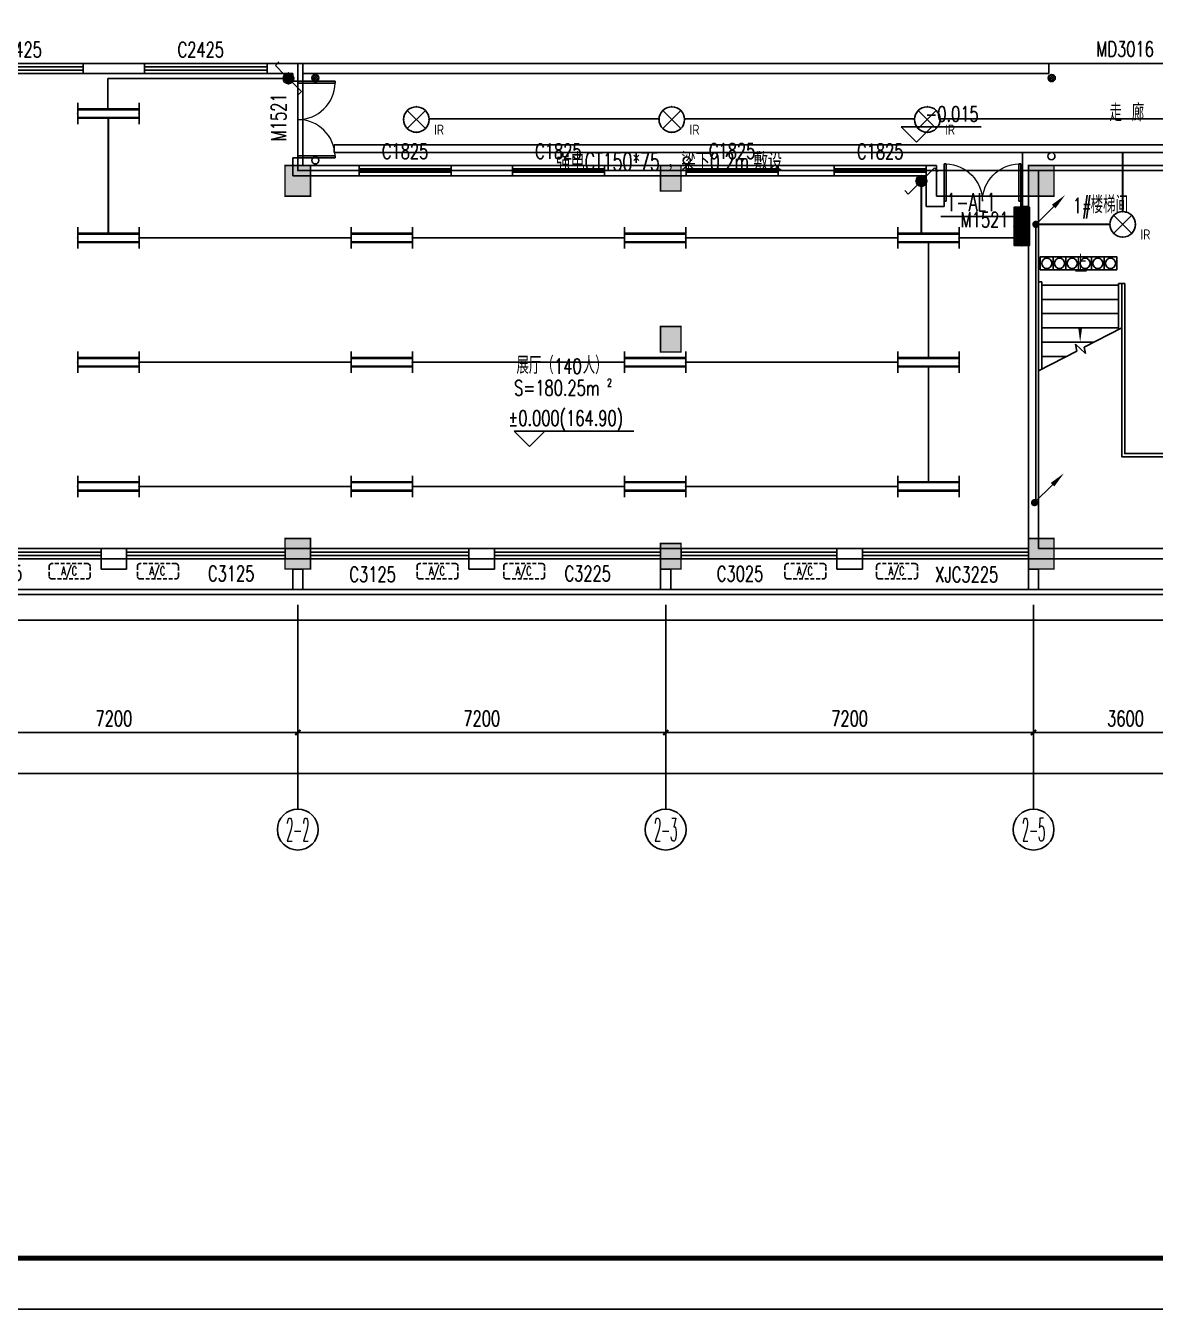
# Model space of a CAD drawing. Extents: x -9422388 to 15610651, y -1992469 to 953794.
# Drawn here: x -2975640 to -2953531, y -224770 to -199641 of the extents above; entities that cross this region are included whole.
import ezdxf
from ezdxf.enums import TextEntityAlignment as Align

# ---------------------------------------------------------------- set-up
doc = ezdxf.new("R2010")
doc.units = 0
doc.header["$LTSCALE"] = 1000
doc.linetypes.add('( Hidden )', pattern=[0.375, 0.25, -0.125])
doc.linetypes.add('DASH', pattern=[0.35, 0.25, -0.1])
for name, color, linetype in [('A-FLOR-HVAC', 4, 'Continuous'), ('AXIS_TEXT', 7, 'Continuous'), ('C-KZ', 2, 'Continuous'), ('C-Z-HATCH', 253, 'Continuous'), ('CABLETRAY', 4, 'Continuous'), ('DIM-箱柜', 3, 'Continuous'), ('DIM_SYMB', 3, 'Continuous'), ('EQUIP-照明', 3, 'Continuous'), ('EQUIP-箱柜', 3, 'Continuous'), ('LWIRE', 4, 'Continuous'), ('PUB_TITLE', 4, 'Continuous'), ('TEL_TEXT', 7, 'Continuous'), ('WINDOW_TEXT', 7, 'Continuous'), ('WIRE-照明', 1, 'Continuous')]:
    doc.layers.add(name, color=color, linetype=linetype)
doc.styles.add('_TCH_AXIS', font='COMPLEX', dxfattribs={"bigfont": 'GBCBIG'})
doc.styles.add('_TCH_DIM', font='SIMPLEX', dxfattribs={"bigfont": 'GBCBIG'})
doc.styles.add('_TCH_DIM_T3', font='SIMPLEX', dxfattribs={"width": 0.705882, "bigfont": 'GBCBIG'})
doc.styles.add('_TCH_WINDOW', font='SIMPLEX', dxfattribs={"height": 3.5, "bigfont": 'GBCBIG'})
doc.styles.add('_TEL_ATTDEF', font='GBENOR', dxfattribs={"width": 0.8, "height": 3, "bigfont": 'GBCBIG'})
doc.styles.add('_TEL_DIM', font='SIMPLEX', dxfattribs={"width": 0.8, "height": 3.5, "bigfont": 'HZTXT'})
doc.styles.add('COMPLEX', font='COMPLEX')
doc.styles.get("Standard").update_dxf_attribs({"font": 'gbenor.shx', "bigfont": 'gbcbig.shx'})
doc.dimstyles.new('_TCH_ARCH&&100', dxfattribs={"dimtxt": 297.5, "dimasz": 100, "dimexe": 250, "dimexo": 300, "dimgap": 126.25, "dimtad": 1, "dimdec": 0, "dimzin": 0, "dimdsep": 46, "dimtxsty": '_TCH_DIM_T3', "dimblk": 'ARCHTICK', "dimcen": 0.09, "dimclrt": 7, "dimazin": 2, "dimtfac": 1, "dimtdec": 0, "dimtix": 1, "dimtmove": 2, "dimatfit": 3, "dimfxl": 0, "dimtolj": 1, "dimtzin": 0, "dimarcsym": 0})

# ---------------------------------------------------------------- blocks, each defined once
blk = doc.blocks.new('KTWJ1')
at = {"layer": 'A-FLOR-HVAC', "color": 0, "linetype": '( Hidden )', "ltscale": 0.3}
blk.add_lwpolyline([(152982, -14209, 0.414214), (153032, -14259), (153732, -14259, 0.414214), (153782, -14209), (153782, -14009, 0.414214), (153732, -13959), (153032, -13959, 0.414214), (152982, -14009)], format="xyb", close=True, dxfattribs=at)
at = {"layer": 'A-FLOR-HVAC', "color": 0, "style": '_TCH_WINDOW', "width": 0.705882}
blk.add_text('A/C', height=170, dxfattribs=at).set_placement((153214, -14188))
blk = doc.blocks.new('宿舍楼柱网2')
at = {"layer": 'C-Z-HATCH'}
h = blk.add_hatch(color=0, dxfattribs=at)
h.dxf.hatch_style = 1
h.paths.add_polyline_path([(104550, 330556), (105050, 330556), (105050, 329956), (104550, 329956)])
h = blk.add_hatch(color=0, dxfattribs=at)
h.dxf.hatch_style = 1
h.paths.add_polyline_path([(111900, 330556), (112300, 330556), (112300, 330056), (111900, 330056)])
h = blk.add_hatch(color=0, dxfattribs=at)
h.dxf.hatch_style = 1
h.paths.add_polyline_path([(119100, 330556), (119600, 330556), (119600, 329956), (119100, 329956)])
h = blk.add_hatch(color=0, dxfattribs=at)
h.dxf.hatch_style = 1
h.paths.add_polyline_path([(111900, 327406), (112300, 327406), (112300, 326906), (111900, 326906)])
h = blk.add_hatch(color=0, dxfattribs=at)
h.dxf.hatch_style = 1
h.paths.add_polyline_path([(104550, 323256), (105050, 323256), (105050, 322656), (104550, 322656)])
h = blk.add_hatch(color=0, dxfattribs=at)
h.dxf.hatch_style = 1
h.paths.add_polyline_path([(119100, 323256), (119600, 323256), (119600, 322656), (119100, 322656)])
h = blk.add_hatch(color=0, dxfattribs=at)
h.dxf.hatch_style = 1
h.paths.add_polyline_path([(111900, 323156), (112300, 323156), (112300, 322656), (111900, 322656)])
at = {"layer": 'C-KZ', "color": 0, "const_width": 30}
for points in [[(104550, 330556), (105050, 330556), (105050, 329956), (104550, 329956)], [(111900, 330556), (112300, 330556), (112300, 330056), (111900, 330056)], [(119100, 330556), (119600, 330556), (119600, 329956), (119100, 329956)], [(111900, 327406), (112300, 327406), (112300, 326906), (111900, 326906)], [(104550, 323256), (105050, 323256), (105050, 322656), (104550, 322656)], [(111900, 323156), (112300, 323156), (112300, 322656), (111900, 322656)], [(119100, 323256), (119600, 323256), (119600, 322656), (119100, 322656)]]:
    blk.add_lwpolyline(points, close=True, dxfattribs=at)
blk = doc.blocks.new('_ArchTick')
at = {"color": 0, "linetype": 'ByBlock', "const_width": 0.4}
blk.add_lwpolyline([(-0.5, -0.5), (0.5, 0.5)], dxfattribs=at)
blk = doc.blocks.new('*D2781')
at = {"color": 0, "lineweight": -2, "transparency": 16777216}
for p, q in [((1362230, -199693), (1362230, -202943)), ((1436250, -199693), (1436250, -202943)), ((1362230, -202693), (1436250, -202693))]:
    blk.add_line(p, q, dxfattribs=at)
at = {"layer": 'Defpoints', "color": 0, "transparency": 16777216}
for p in [(1362230, -199393), (1436250, -199393), (1436250, -202693)]:
    blk.add_point(p, dxfattribs=at)
at = {"color": 0, "lineweight": -2, "transparency": 16777216, "xscale": 100, "yscale": 100, "zscale": 100, "rotation": 180}
blk.add_blockref('_ArchTick', (1362230, -202693), dxfattribs=at)
at = {"color": 0, "lineweight": -2, "transparency": 16777216, "xscale": 100, "yscale": 100, "zscale": 100}
blk.add_blockref('_ArchTick', (1436250, -202693), dxfattribs=at)
at = {"color": 7, "transparency": 16777216, "insert": (1399240, -202418), "char_height": 297.5, "attachment_point": 5, "style": '_TCH_DIM_T3'}
blk.add_mtext('\\A1;74020', dxfattribs=at)
blk = doc.blocks.new('*D2783')
at = {"color": 0, "lineweight": -2, "transparency": 16777216}
for p, q in [((1369430, -199693), (1369430, -202143)), ((1376630, -199693), (1376630, -202143)), ((1369430, -201893), (1376630, -201893))]:
    blk.add_line(p, q, dxfattribs=at)
at = {"layer": 'Defpoints', "color": 0, "transparency": 16777216}
for p in [(1369430, -199393), (1376630, -199393), (1376630, -201893)]:
    blk.add_point(p, dxfattribs=at)
at = {"color": 0, "lineweight": -2, "transparency": 16777216, "xscale": 100, "yscale": 100, "zscale": 100, "rotation": 180}
blk.add_blockref('_ArchTick', (1369430, -201893), dxfattribs=at)
at = {"color": 0, "lineweight": -2, "transparency": 16777216, "xscale": 100, "yscale": 100, "zscale": 100}
blk.add_blockref('_ArchTick', (1376630, -201893), dxfattribs=at)
at = {"color": 7, "transparency": 16777216, "insert": (1373030, -201618), "char_height": 297.5, "attachment_point": 5, "style": '_TCH_DIM_T3'}
blk.add_mtext('\\A1;7200', dxfattribs=at)
blk = doc.blocks.new('*D2784')
at = {"color": 0, "lineweight": -2, "transparency": 16777216}
for p, q in [((1376630, -199693), (1376630, -202143)), ((1383830, -199693), (1383830, -202143)), ((1376630, -201893), (1383830, -201893))]:
    blk.add_line(p, q, dxfattribs=at)
at = {"layer": 'Defpoints', "color": 0, "transparency": 16777216}
for p in [(1376630, -199393), (1383830, -199393), (1383830, -201893)]:
    blk.add_point(p, dxfattribs=at)
at = {"color": 0, "lineweight": -2, "transparency": 16777216, "xscale": 100, "yscale": 100, "zscale": 100, "rotation": 180}
blk.add_blockref('_ArchTick', (1376630, -201893), dxfattribs=at)
at = {"color": 0, "lineweight": -2, "transparency": 16777216, "xscale": 100, "yscale": 100, "zscale": 100}
blk.add_blockref('_ArchTick', (1383830, -201893), dxfattribs=at)
at = {"color": 7, "transparency": 16777216, "insert": (1380230, -201618), "char_height": 297.5, "attachment_point": 5, "style": '_TCH_DIM_T3'}
blk.add_mtext('\\A1;7200', dxfattribs=at)
blk = doc.blocks.new('*D2785')
at = {"color": 0, "lineweight": -2, "transparency": 16777216}
for p, q in [((1383830, -199693), (1383830, -202143)), ((1391030, -199693), (1391030, -202143)), ((1383830, -201893), (1391030, -201893))]:
    blk.add_line(p, q, dxfattribs=at)
at = {"layer": 'Defpoints', "color": 0, "transparency": 16777216}
for p in [(1383830, -199393), (1391030, -199393), (1391030, -201893)]:
    blk.add_point(p, dxfattribs=at)
at = {"color": 0, "lineweight": -2, "transparency": 16777216, "xscale": 100, "yscale": 100, "zscale": 100, "rotation": 180}
blk.add_blockref('_ArchTick', (1383830, -201893), dxfattribs=at)
at = {"color": 0, "lineweight": -2, "transparency": 16777216, "xscale": 100, "yscale": 100, "zscale": 100}
blk.add_blockref('_ArchTick', (1391030, -201893), dxfattribs=at)
at = {"color": 7, "transparency": 16777216, "insert": (1387430, -201618), "char_height": 297.5, "attachment_point": 5, "style": '_TCH_DIM_T3'}
blk.add_mtext('\\A1;7200', dxfattribs=at)
blk = doc.blocks.new('*D2786')
at = {"color": 0, "lineweight": -2, "transparency": 16777216}
for p, q in [((1391030, -199693), (1391030, -202143)), ((1394630, -199693), (1394630, -202143)), ((1391030, -201893), (1394630, -201893))]:
    blk.add_line(p, q, dxfattribs=at)
at = {"layer": 'Defpoints', "color": 0, "transparency": 16777216}
for p in [(1391030, -199393), (1394630, -199393), (1394630, -201893)]:
    blk.add_point(p, dxfattribs=at)
at = {"color": 0, "lineweight": -2, "transparency": 16777216, "xscale": 100, "yscale": 100, "zscale": 100, "rotation": 180}
blk.add_blockref('_ArchTick', (1391030, -201893), dxfattribs=at)
at = {"color": 0, "lineweight": -2, "transparency": 16777216, "xscale": 100, "yscale": 100, "zscale": 100}
blk.add_blockref('_ArchTick', (1394630, -201893), dxfattribs=at)
at = {"color": 7, "transparency": 16777216, "insert": (1392830, -201618), "char_height": 297.5, "attachment_point": 5, "style": '_TCH_DIM_T3'}
blk.add_mtext('\\A1;3600', dxfattribs=at)
blk = doc.blocks.new('$DorLib2D$00000002')
at = {"color": 0}
for p, q in [((-0.5, 0), (-0.5, 0.4875)), ((-0.475, 0.4875), (-0.5, 0.4875)), ((-0.475, 0), (-0.475, 0.4875)), ((0.475, 0), (0.475, 0.4875)), ((0.475, 0.4875), (0.5, 0.4875)), ((0.5, 0), (0.5, 0.4875)), ((-0.5, 0), (-0.475, 0)), ((0.5, 0), (0.475, 0))]:
    blk.add_line(p, q, dxfattribs=at)
at = {"color": 0, "lineweight": 13}
for centre, start, end in [((-0.4875, 0), 0, 88.53072), ((0.4875, 0), 91.46928, 180)]:
    blk.add_arc(centre, 0.4875, start, end, dxfattribs=at)
blk = doc.blocks.new('$TCHSYS$WIN2D')
at = {"color": 0}
for p, q in [((-0.5, 0.5), (0.5, 0.5)), ((-0.5, 0.5), (-0.5, -0.5)), ((0.5, 0.5), (0.5, -0.5)), ((0.5, 0.1667), (-0.5, 0.1667)), ((0.5, -0.1667), (-0.5, -0.1667)), ((-0.5, -0.5), (0.5, -0.5))]:
    blk.add_line(p, q, dxfattribs=at)
blk = doc.blocks.new('_AXISO')
at = {"color": 0}
blk.add_circle((0, 0), 0.5, dxfattribs=at)
at = {"layer": 'AXIS_TEXT', "color": 0, "style": 'COMPLEX', "width": 1.041667}
blk.add_attdef('A', text='', height=0.56, dxfattribs=at).set_placement((-0.25, -0.28), (0.25, -0.28), align=Align.FIT)
blk = doc.blocks.new('*X41')
at = {"color": 0}
for p, q in [((-250, 33), (-83, 200)), ((-250, 68), (-118, 200)), ((-250, 104), (-154, 200)), ((-250, 139), (-189, 200)), ((-250, 174), (-224, 200)), ((-247, 0), (-47, 200)), ((-212, 0), (-12, 200)), ((-177, 0), (23, 200)), ((-141, 0), (59, 200)), ((-106, 0), (94, 200)), ((-71, 0), (129, 200)), ((-35, 0), (165, 200)), ((0, 0), (200, 200)), ((35, 0), (235, 200)), ((71, 0), (250, 179)), ((106, 0), (250, 144)), ((141, 0), (250, 109)), ((177, 0), (250, 73)), ((212, 0), (250, 38)), ((247, 0), (250, 3))]:
    blk.add_line(p, q, dxfattribs=at)
blk = doc.blocks.new('$equip$00002943')
for p, q in [((-0.75, 0.6), (-0.75, 0)), ((0.75, 0.6), (-0.75, 0.6)), ((0.75, 0), (0.75, 0.6)), ((-0.75, 0), (0.75, 0))]:
    blk.add_line(p, q)
for points, const_width in [([(-0.75, 0.3), (0.75, 0.3)], 0.6), ([(-0.75, 0.6), (-0.75, 0), (0.75, 0), (0.75, 0.6), (-0.75, 0.6), (-0.75, 0)], 0.04)]:
    blk.add_lwpolyline(points, dxfattribs=dict(const_width=const_width))
for p in [(0, 0.6), (-0.75, 0.3), (0, 0), (0.75, 0.3)]:
    blk.add_point(p)
at = {"xscale": 0.00300000000061118, "yscale": 0.00300000000061118, "zscale": 0.00300000000061118}
blk.add_blockref('*X41', (0, 0), dxfattribs=at)
at = {"color": 7, "style": '_TEL_DIM', "flags": 1}
for tag in ['A', 'REMARK']:
    blk.add_attdef(tag, text='', height=0.00002, dxfattribs=at).set_placement((0, 0), align=Align.MIDDLE_CENTER)
blk = doc.blocks.new('$equip$00001160')
for p, q in [((-1.2, 0.417), (-1.2, -0.417)), ((-1.2, 0.167), (1.2, 0.167)), ((1.2, 0.417), (1.2, -0.417)), ((-1.2, -0.167), (1.2, -0.167))]:
    blk.add_line(p, q)
at = {"const_width": 0.1}
for points in [[(-1.2, 0.167), (1.2, 0.167)], [(-1.2, -0.167), (1.2, -0.167)]]:
    blk.add_lwpolyline(points, dxfattribs=at)
at = {"layer": 'EQUIP-照明'}
for p in [(-1.2, 0), (0, 0.167), (1.2, 0), (0, -0.167)]:
    blk.add_point(p, dxfattribs=at)
at = {"layer": 'EQUIP-照明', "flags": 9}
blk.add_attdef('A', (0, 0), '', height=0.00002, dxfattribs=at)
blk = doc.blocks.new('$equip$00001208')
for p, q in [((0.147, 0.356), (0.512, 0.72)), ((0.512, 0.72), (0.653, 0.579)), ((-0.147, 0.061), (-0.512, -0.304)), ((-0.512, -0.304), (-0.653, -0.162))]:
    blk.add_line(p, q)
blk.add_circle((0, 0.208), 0.208)
for points in [[(-0.18, 0.312), (0.18, 0.312), (-0.208, 0.208), (0.208, 0.208)], [(-0.18, 0.104), (0.18, 0.104), (-0.208, 0.208), (0.208, 0.208)], [(-0.104, 0.389), (0.104, 0.389), (-0.18, 0.312), (0.18, 0.312)], [(-0.104, 0.028), (0.104, 0.028), (-0.18, 0.104), (0.18, 0.104)], [(0, 0.417), (0, 0.417), (-0.104, 0.389), (0.104, 0.389)], [(0, 0), (0, 0), (-0.104, 0.028), (0.104, 0.028)]]:
    blk.add_solid(points)
at = {"layer": 'EQUIP-照明'}
for p in [(-0.208, 0.208), (0, 0.417), (0, 0), (0.208, 0.208)]:
    blk.add_point(p, dxfattribs=at)
at = {"layer": 'EQUIP-照明', "flags": 9}
blk.add_attdef('A', (0, 0), '', height=0.00002, dxfattribs=at)
blk = doc.blocks.new('$equip$00002530')
for p, q in [((-0.354, 0.354), (0.354, -0.354)), ((0.354, 0.354), (-0.354, -0.354))]:
    blk.add_line(p, q)
at = {"const_width": 0.04}
blk.add_lwpolyline([(0, 0.5, -1), (0, -0.5, -1), (0, 0.5, -2.479085)], format="xyb", dxfattribs=at)
blk.add_circle((0, 0), 0.5)
for p in [(-0.5, 0), (0, 0.5), (0.5, 0), (0, -0.5)]:
    blk.add_point(p)
at = {"color": 7, "style": '_TEL_DIM', "flags": 1}
blk.add_attdef('A', text='', height=0.00002, dxfattribs=at).set_placement((0, 0), align=Align.MIDDLE_CENTER)
at = {"color": 7, "style": '_TEL_DIM'}
blk.add_attdef('$TEXT$', text='', height=0.4, dxfattribs=at).set_placement((0.887, -0.396), align=Align.MIDDLE_CENTER)
blk = doc.blocks.new('$TelecSys$00000079')
for p, q in [((0.7, 0.7), (0, 0)), ((0.104, 0.104), (0.104, 0.104)), ((-0.104, -0.104), (-0.104, -0.104))]:
    blk.add_line(p, q)
at = {"const_width": 0.142}
blk.add_lwpolyline([(-0.071, 0, 1), (0.071, 0, 1)], format="xyb", close=True, dxfattribs=at)
blk.add_solid([(0.63, 0.77), (0.77, 0.63), (1.15, 1.15)])
at = {"width": 0.8, "flags": 9}
blk.add_attdef('A', (0, 0), '', height=0.00002, dxfattribs=at)
blk = doc.blocks.new('76867')
h = blk.add_hatch()
h.set_pattern_fill('ANSI37', color=8, scale=20)
h.set_pattern_definition([(45, (322665.595, 194924.172), (-22.4506403, 22.4506403), []), (135, (322665.595, 194924.172), (-22.4506403, -22.4506403), [])])
edge = h.paths.add_edge_path()
edge.add_arc((1376973.1, -189080.4), 70, 0, 360)
h = blk.add_hatch()
h.set_pattern_fill('ANSI37', color=8, scale=20)
h.set_pattern_definition([(45, (337078.676, 194924.172), (-22.4506403, 22.4506403), []), (135, (337078.676, 194924.172), (-22.4506403, -22.4506403), [])])
edge = h.paths.add_edge_path()
edge.add_arc((1391386.1, -189080.4), 70, 0, 360)
at = {"color": 8}
for p, q in [((1373629.8, -188792.6), (1372429.8, -188792.6)), ((1372429.8, -188792.6), (1372429.8, -188992.6)), ((1373629.8, -188992.6), (1373629.8, -188792.6)), ((1376729.8, -188792.6), (1376029.8, -188792.6)), ((1376029.8, -188792.6), (1376029.8, -188992.6)), ((1391329.8, -188792.6), (1376729.8, -188792.6)), ((1376729.8, -189142.6), (1376729.8, -188792.6)), ((1391329.8, -188992.6), (1391329.8, -188792.6)), ((1391329.8, -188792.6), (1394329.8, -188792.6)), ((1372429.8, -188992.6), (1373629.8, -188992.6)), ((1376029.8, -188992.6), (1376529.8, -188992.6)), ((1376529.8, -188992.6), (1376529.8, -189142.6)), ((1376529.8, -189142.6), (1376729.8, -189142.6)), ((1376729.8, -188992.6), (1391329.8, -188992.6)), ((1376729.8, -190642.6), (1376729.8, -189142.6)), ((1388737.5, -190338.4), (1388437.5, -190038.4)), ((1388437.5, -190038.4), (1390001.8, -190038.4)), ((1388737.5, -190338.4), (1389037.5, -190038.4)), ((1376729.8, -190642.6), (1376529.8, -190642.6)), ((1376529.8, -190642.6), (1376529.8, -190992.6)), ((1376729.8, -190792.6), (1376729.8, -190642.6)), ((1377829.8, -190792.6), (1376729.8, -190792.6)), ((1377829.8, -190992.6), (1377829.8, -190792.6)), ((1380829.8, -190792.6), (1379629.8, -190792.6)), ((1379629.8, -190792.6), (1379629.8, -190992.6)), ((1380829.8, -190992.6), (1380829.8, -190792.6)), ((1384229.8, -190792.6), (1382629.8, -190792.6)), ((1382629.8, -190792.6), (1382629.8, -190992.6)), ((1384229.8, -190992.6), (1384229.8, -190792.6)), ((1387129.8, -190792.6), (1386029.8, -190792.6)), ((1386029.8, -190792.6), (1386029.8, -190992.6)), ((1387129.8, -190992.6), (1387129.8, -190792.6)), ((1389129.8, -190792.6), (1388929.8, -190792.6)), ((1388929.8, -190792.6), (1388929.8, -190992.6)), ((1389129.8, -191392.6), (1389129.8, -190792.6)), ((1390929.8, -191492.6), (1390929.8, -190892.6)), ((1390929.8, -190892.6), (1391129.8, -190892.6)), ((1391129.8, -191492.6), (1391129.8, -190892.6)), ((1376529.8, -190992.6), (1377829.8, -190992.6)), ((1379629.8, -190992.6), (1380829.8, -190992.6)), ((1382629.8, -190992.6), (1384229.8, -190992.6)), ((1386029.8, -190992.6), (1387129.8, -190992.6)), ((1388929.8, -191592.6), (1388929.8, -190992.6)), ((1389279.8, -191392.6), (1389129.8, -191392.6)), ((1389279.8, -191592.6), (1389279.8, -191392.6)), ((1390779.8, -191392.6), (1389279.8, -191392.6)), ((1390929.8, -191392.6), (1390779.8, -191392.6)), ((1390779.8, -191392.6), (1390779.8, -191592.6)), ((1388929.8, -191592.6), (1389279.8, -191592.6)), ((1390779.8, -191592.6), (1390929.8, -191592.6)), ((1390929.8, -198492.6), (1390929.8, -191492.6)), ((1391129.8, -198292.6), (1391129.8, -191492.6)), ((1391129.8, -193072.6), (1391129.8, -194814.8)), ((1391189.8, -193072.6), (1391129.8, -193072.6)), ((1391129.8, -193132.6), (1391129.8, -194814.8)), ((1391189.8, -193072.6), (1391189.8, -194783.6)), ((1392694.8, -193132.6), (1391189.8, -193132.6)), ((1392694.8, -193102.6), (1392694.8, -194001.6)), ((1392754.8, -193102.6), (1392694.8, -193102.6)), ((1392754.8, -193102.6), (1392754.8, -193970.4)), ((1392754.8, -193132.6), (1392754.8, -193970.4)), ((1392694.8, -193412.6), (1391189.8, -193412.6)), ((1392694.8, -193692.6), (1391189.8, -193692.6)), ((1392694.8, -193972.6), (1391189.8, -193972.6)), ((1392022, -194351.1), (1392754.8, -193970.4)), ((1391129.8, -194814.8), (1391880.3, -194424.8)), ((1392211.7, -194252.6), (1391189.8, -194252.6)), ((1391880.3, -194424.8), (1391851.2, -194293)), ((1391851.2, -194293), (1392049.4, -194474.8)), ((1392049.4, -194474.8), (1392022, -194351.1)), ((1391672.9, -194532.6), (1391189.8, -194532.6)), ((1381165.6, -196292.6), (1380865.6, -195992.6)), ((1380865.6, -195992.6), (1383207.1, -195992.6)), ((1381165.6, -196292.6), (1381465.6, -195992.6)), ((1373279.8, -198292.6), (1372779.8, -198292.6)), ((1372779.8, -198292.6), (1372779.8, -198692.6)), ((1373279.8, -198692.6), (1373279.8, -198292.6)), ((1376879.8, -198292.6), (1376379.8, -198292.6)), ((1376379.8, -198292.6), (1376379.8, -198492.6)), ((1376379.8, -198492.6), (1376879.8, -198492.6)), ((1376879.8, -198492.6), (1376879.8, -198292.6)), ((1380479.8, -198292.6), (1379979.8, -198292.6)), ((1379979.8, -198292.6), (1379979.8, -198692.6)), ((1380479.8, -198692.6), (1380479.8, -198292.6)), ((1384129.8, -198292.6), (1383729.8, -198292.6)), ((1383729.8, -198292.6), (1383729.8, -198492.6)), ((1383729.8, -198492.6), (1384129.8, -198492.6)), ((1384129.8, -198492.6), (1384129.8, -198292.6)), ((1387679.8, -198292.6), (1387179.8, -198292.6)), ((1387179.8, -198292.6), (1387179.8, -198692.6)), ((1387679.8, -198692.6), (1387679.8, -198292.6)), ((1390929.8, -198492.6), (1390929.8, -198292.6)), ((1390929.8, -198492.6), (1394379.8, -198492.6)), ((1391129.8, -198292.6), (1394379.8, -198292.6)), ((1372779.8, -198692.6), (1373279.8, -198692.6)), ((1379979.8, -198692.6), (1380479.8, -198692.6)), ((1387179.8, -198692.6), (1387679.8, -198692.6)), ((1376629.8, -199392.6), (1376629.8, -203392.6)), ((1383829.8, -199392.6), (1383829.8, -203392.6)), ((1391029.8, -199392.6), (1391029.8, -203392.6))]:
    blk.add_line(p, q, dxfattribs=at)
at = {"color": 8, "linetype": 'DASH'}
blk.add_line((1391329.8, -188792.6), (1391329.8, -188992.6), dxfattribs=at)
at = {"color": 8}
for points in [[(1362129.8, -198492.6), (1362129.8, -199692.6), (1437016.2, -199692.6), (1442376.7, -190006.3), (1428055.4, -167156.9), (1427208.2, -167688.1, -0.4142136), (1427897.4, -167846.3), (1441326.9, -189272.8, -0.2728148), (1441368.4, -190795.7), (1437149.6, -198418.9, -0.2728148), (1435837.2, -199192.6), (1362829.8, -199192.6, -0.4142136), (1362129.8, -198492.6)], [(1412729.8, -199092.6), (1362829.8, -199092.6, -0.4142136), (1362229.8, -198492.6), (1362229.8, -198492.6)]]:
    blk.add_lwpolyline(points, format="xyb", dxfattribs=at)
for points in [[(1369329.8, -198492.6), (1436308.8, -198492.6), (1440984.3, -190044.2), (1427038.8, -167794.6), (1420599.1, -171830.5), (1430951.3, -188347.3), (1429542.7, -190892.6), (1376629.8, -190892.6), (1376629.8, -188792.6), (1369329.8, -188792.6)], [(1392662.3, -192832.6), (1392662.3, -192582.6), (1391162.3, -192582.6), (1391162.3, -192832.6)], [(1376529.8, -199092.6), (1376729.8, -199092.6), (1376729.8, -198692.6), (1376529.8, -198692.6)], [(1383729.8, -199092.6), (1383929.8, -199092.6), (1383929.8, -198692.6), (1383729.8, -198692.6)], [(1390929.8, -199092.6), (1391129.8, -199092.6), (1391129.8, -198692.6), (1390929.8, -198692.6)]]:
    blk.add_lwpolyline(points, close=True, dxfattribs=at)
blk.add_lwpolyline([(1376629.8, -188792.6), (1426222.2, -188792.5, 0.5895079), (1427408.5, -186649), (1418819.7, -172945.8), (1420599.1, -171830.5), (1430951.3, -188347.3), (1429542.7, -190892.6), (1376629.8, -190892.6)], format="xyb", close=True, dxfattribs=at)
for points in [[(1391429.8, -190792.6), (1394529.8, -190792.6)], [(1391412.3, -192832.6), (1391412.3, -192582.6)], [(1391662.3, -192832.6), (1391662.3, -192582.6)], [(1391912.3, -192832.6), (1391912.3, -192582.6)], [(1392162.3, -192832.6), (1392162.3, -192582.6)], [(1392412.3, -192832.6), (1392412.3, -192582.6)], [(1392754.8, -193102.6), (1392754.8, -196492.6), (1394529.8, -196492.6)], [(1392754.8, -193102.6), (1392814.8, -193102.6)], [(1392814.8, -193102.6), (1392814.8, -196432.6), (1394529.8, -196432.6)]]:
    blk.add_lwpolyline(points, dxfattribs=at)
for centre, radius in [((1376973.1, -189080.4), 70), ((1391386.1, -189080.4), 70), ((1376973.1, -190692), 70), ((1384242.1, -190692), 70), ((1391379.3, -190611.1), 70), ((1391289.8, -192707.6), 100), ((1391537.3, -192707.6), 100), ((1391787.3, -192707.6), 100), ((1392039.8, -192707.6), 100), ((1392287.3, -192707.6), 100), ((1392537.3, -192707.6), 100)]:
    blk.add_circle(centre, radius, dxfattribs=at)
at = {"layer": 'DIM_SYMB', "color": 8}
blk.add_lwpolyline([(1391942.3, -192992.6, 0, 0, 0), (1391942.3, -194252.6, 0, 80, 0), (1391942.3, -193952.6, 0, 0, 0)], format="xyseb", dxfattribs=at)
at = {"color": 8}
ref = blk.add_blockref('$TCHSYS$WIN2D', (1371229.8, -188892.6), dxfattribs=dict(at, xscale=-2400, yscale=200, zscale=200, rotation=359.9999999999926))
ref.add_attrib('A', 'C2425', (1370711.7, -188672.1), dxfattribs={"layer": 'WINDOW_TEXT', "color": 8, "height": 297.5, "style": '_TCH_WINDOW', "width": 0.705882})
ref = blk.add_blockref('$TCHSYS$WIN2D', (1374829.8, -188892.6), dxfattribs=dict(at, xscale=-2400, yscale=200, zscale=200, rotation=359.9999999999926))
ref.add_attrib('A', 'C2425', (1374276.5, -188674.7), dxfattribs={"layer": 'WINDOW_TEXT', "color": 8, "height": 297.5, "style": '_TCH_WINDOW', "width": 0.705882})
ref = blk.add_blockref('$DorLib2D$00000002', (1376629.8, -189892.6), dxfattribs=dict(at, xscale=-1500, yscale=-1500, zscale=200, rotation=89.99999999999332))
ref.add_attrib('A', 'M1521', (1376403.6, -190317.6), dxfattribs={"layer": 'WINDOW_TEXT', "color": 8, "height": 297.5, "rotation": 90, "style": '_TCH_WINDOW', "width": 0.705882})
ref = blk.add_blockref('$TCHSYS$WIN2D', (1378729.8, -190892.6), dxfattribs=dict(at, xscale=1800, yscale=-200, zscale=200, rotation=180))
ref.add_attrib('A', 'C1825', (1378274.8, -190664.7), dxfattribs={"layer": 'WINDOW_TEXT', "color": 8, "height": 297.5, "style": '_TCH_WINDOW', "width": 0.705882})
ref = blk.add_blockref('$TCHSYS$WIN2D', (1381729.8, -190892.6), dxfattribs=dict(at, xscale=1800, yscale=-200, zscale=200, rotation=180))
ref.add_attrib('A', 'C1825', (1381274.8, -190664.7), dxfattribs={"layer": 'WINDOW_TEXT', "color": 8, "height": 297.5, "style": '_TCH_WINDOW', "width": 0.705882})
ref = blk.add_blockref('$TCHSYS$WIN2D', (1385129.8, -190892.6), dxfattribs=dict(at, xscale=1800, yscale=-200, zscale=200, rotation=180))
ref.add_attrib('A', 'C1825', (1384674.8, -190659), dxfattribs={"layer": 'WINDOW_TEXT', "color": 8, "height": 297.5, "style": '_TCH_WINDOW', "width": 0.705882})
ref = blk.add_blockref('$TCHSYS$WIN2D', (1388029.8, -190892.6), dxfattribs=dict(at, xscale=1800, yscale=-200, zscale=200, rotation=180))
ref.add_attrib('A', 'C1825', (1387574.8, -190666.8), dxfattribs={"layer": 'WINDOW_TEXT', "color": 8, "height": 297.5, "style": '_TCH_WINDOW', "width": 0.705882})
for name, p in [('宿舍楼柱网2', (1271829.4, -521348.5)), ('KTWJ1', (1218782.3, -184626.5)), ('KTWJ1', (1220509.8, -184626.5)), ('KTWJ1', (1225982.3, -184626.5)), ('KTWJ1', (1227678.6, -184626.5)), ('KTWJ1', (1233182.3, -184626.5)), ('KTWJ1', (1234976.8, -184626.5))]:
    blk.add_blockref(name, p, dxfattribs=at)
ref = blk.add_blockref('$DorLib2D$00000002', (1390029.8, -191492.6), dxfattribs=dict(at, xscale=1500, yscale=-1500, zscale=200, rotation=180))
ref.add_attrib('A', 'M1521', (1389604.8, -192001.2), dxfattribs={"layer": 'WINDOW_TEXT', "color": 8, "height": 297.5, "style": '_TCH_WINDOW', "width": 0.705882})
ref = blk.add_blockref('$TCHSYS$WIN2D', (1371254.8, -198392.6), dxfattribs=dict(at, xscale=-3049.999557343777, yscale=-200, zscale=200, rotation=359.9999999999982))
ref.add_attrib('A', 'XJC3025', (1370005.2, -198917.7), dxfattribs={"layer": 'WINDOW_TEXT', "color": 8, "height": 297.5, "style": '_TCH_WINDOW', "width": 0.705882})
ref = blk.add_blockref('$TCHSYS$WIN2D', (1374829.8, -198392.6), dxfattribs=dict(at, xscale=-3100, yscale=200, zscale=200, rotation=359.9999999999977))
ref.add_attrib('A', 'C3125', (1374871.5, -198928.1), dxfattribs={"layer": 'WINDOW_TEXT', "color": 8, "height": 297.5, "style": '_TCH_WINDOW', "width": 0.705882})
ref = blk.add_blockref('$TCHSYS$WIN2D', (1378429.8, -198392.6), dxfattribs=dict(at, xscale=-3100, yscale=200, zscale=200, rotation=359.9999999999977))
ref.add_attrib('A', 'C3125', (1377640.1, -198945.5), dxfattribs={"layer": 'WINDOW_TEXT', "color": 8, "height": 297.5, "style": '_TCH_WINDOW', "width": 0.705882})
ref = blk.add_blockref('$TCHSYS$WIN2D', (1382104.8, -198392.6), dxfattribs=dict(at, xscale=3250, yscale=-200, zscale=200, rotation=359.9999999999977))
ref.add_attrib('A', 'C3225', (1381849.9, -198929.4), dxfattribs={"layer": 'WINDOW_TEXT', "color": 8, "height": 297.5, "style": '_TCH_WINDOW', "width": 0.705882})
ref = blk.add_blockref('$TCHSYS$WIN2D', (1385654.8, -198392.6), dxfattribs=dict(at, xscale=-3050.051462621195, yscale=-200, zscale=200, rotation=359.9999999999977))
ref.add_attrib('A', 'C3025', (1384830.4, -198933.5), dxfattribs={"layer": 'WINDOW_TEXT', "color": 8, "height": 297.5, "style": '_TCH_WINDOW', "width": 0.705882})
ref = blk.add_blockref('$TCHSYS$WIN2D', (1389304.8, -198392.6), dxfattribs=dict(at, xscale=-3250, yscale=200, zscale=200, rotation=359.9999999999972))
ref.add_attrib('A', 'XJC3225', (1389105.6, -198947.2), dxfattribs={"layer": 'WINDOW_TEXT', "color": 8, "height": 297.5, "style": '_TCH_WINDOW', "width": 0.705882})
ref = blk.add_blockref('_AXISO', (1376629.8, -203792.6), dxfattribs=dict(at, xscale=800, yscale=800, zscale=800))
ref.add_attrib('A', '2-2', dxfattribs={"layer": 'AXIS_TEXT', "color": 8, "height": 452.55, "style": '_TCH_AXIS', "width": 0.35}).set_placement((1376403.5, -204018.8), (1376856.1, -204018.8), align=Align.FIT)
ref = blk.add_blockref('_AXISO', (1383829.8, -203792.6), dxfattribs=dict(at, xscale=800, yscale=800, zscale=800))
ref.add_attrib('A', '2-3', dxfattribs={"layer": 'AXIS_TEXT', "color": 8, "height": 452.55, "style": '_TCH_AXIS', "width": 0.35}).set_placement((1383603.5, -204018.8), (1384056.1, -204018.8), align=Align.FIT)
ref = blk.add_blockref('_AXISO', (1391029.8, -203792.6), dxfattribs=dict(at, xscale=800, yscale=800, zscale=800))
ref.add_attrib('A', '2-5', dxfattribs={"layer": 'AXIS_TEXT', "color": 8, "height": 452.55, "style": '_TCH_AXIS', "width": 0.35}).set_placement((1390803.5, -204018.8), (1391256.1, -204018.8), align=Align.FIT)
at = {"color": 8, "style": '_TCH_DIM', "width": 0.705882}
for s, height, p in [('-0.015', 297.5, (1388911.8, -189933.4)), ('1#', 297.5, (1391798.2, -191727.5)), ('140', 297.5, (1381646.8, -194871.5)), ('S=180.25m', 297.5, (1380863.7, -195294.7)), ('2', 148.8, (1382683.7, -195119.7)), ('%%P0.000(164.90)', 297.5, (1380747.1, -195887.6))]:
    blk.add_text(s, height=height, dxfattribs=at).set_placement(p)
at = {"color": 8, "style": '_TCH_DIM'}
for s, height, p in [('走', 337.6, (1392516.5, -189926.4)), ('廊', 337.6, (1392952.3, -189926.4)), ('楼梯间', 337.59, (1392148.2, -191727.5)), ('展厅（', 337.59, (1380909.5, -194871.5)), ('人）', 337.59, (1382206.8, -194871.5))]:
    blk.add_text(s, height=height, dxfattribs=at).set_placement(p)
at = {"layer": 'DIM_SYMB', "color": 7, "style": '_TCH_DIM'}
blk.add_text('上', height=337.6, dxfattribs=at).set_placement((1391838.1, -192887.6))
at = {"layer": 'WINDOW_TEXT', "color": 8, "style": '_TCH_WINDOW', "width": 0.705882}
blk.add_text('MD3016', height=297.5, rotation=0.00004, dxfattribs=at).set_placement((1392259.8, -188661.6))
at = {"color": 8}
for p1, p2, distance, picture, middle in [((1362229.8, -199392.6), (1436249.8, -199392.6), -3300, '*D2781', (1399239.8, -202417.6)), ((1369429.8, -199392.6), (1376629.8, -199392.6), -2500, '*D2783', (1373029.8, -201617.6)), ((1376629.8, -199392.6), (1383829.8, -199392.6), -2500, '*D2784', (1380229.8, -201617.6)), ((1383829.8, -199392.6), (1391029.8, -199392.6), -2500, '*D2785', (1387429.8, -201617.6)), ((1391029.8, -199392.6), (1394629.8, -199392.6), -2500, '*D2786', (1392829.8, -201617.6))]:
    dim = blk.add_aligned_dim(p1=p1, p2=p2, distance=distance, dimstyle='_TCH_ARCH&&100', dxfattribs=at)
    dim.commit()
    dim.dimension.update_dxf_attribs({"geometry": picture, "text_midpoint": middle})

msp = doc.modelspace()

# ---------------------------------------------------------------- linework, layer by layer
at = {"layer": 'CABLETRAY'}
for p, q in [((-2969601.28665, -202122.75125), (-2969601.28665, -201972.75125)), ((-2969601.28665, -201972.75125), (-2928469.09297, -201972.75125)), ((-2928469.09297, -202122.75125), (-2969601.28665, -202122.75125))]:
    msp.add_line(p, q, dxfattribs=at)
at = {"layer": 'DIM-箱柜'}
for p, q in [((-2956501.43981, -203377.31727), (-2957727.93981, -203377.31727)), ((-2956294.09297, -203377.31727), (-2956501.43981, -203377.31727))]:
    msp.add_line(p, q, dxfattribs=at)
at = {"layer": 'PUB_TITLE'}
msp.add_lwpolyline([(-2997074.25692, -224769.87898), (-2891974.25692, -224769.87898), (-2891974.25692, -165369.87898), (-2997074.25692, -165369.87898)], close=True, dxfattribs=at)
at = {"layer": 'PUB_TITLE', "const_width": 100}
msp.add_lwpolyline([(-2994574.25692, -223769.87898), (-2892974.25692, -223769.87898), (-2892974.25692, -166369.87898), (-2994574.25692, -166369.87898)], close=True, dxfattribs=at)
at = {"layer": 'WIRE-照明', "linetype": 'Continuous', "const_width": 35}
for points in [[(-2974033.78665, -200673.88559), (-2970602.4263, -200673.88559)], [(-2974033.78665, -201278.49711), (-2974033.78665, -200673.88559)], [(-2974022.09293, -203711.83045), (-2974022.09293, -201445.16378)], [(-2967744.38707, -201466.38428), (-2963243.80008, -201466.38428)], [(-2962744.38707, -201466.38428), (-2958243.80008, -201466.38428)], [(-2957744.38707, -201466.38428), (-2953243.80008, -201466.38428)], [(-2956131.59297, -203196.25125), (-2956131.59297, -202122.75125)], [(-2954169.09297, -203280.49548), (-2954169.09297, -202122.75125)], [(-2958109.88678, -203711.82904), (-2958109.88678, -202786.82881)], [(-2955869.08916, -203530.49048), (-2954419.08916, -203530.49048)], [(-2955869.08916, -208972.75125), (-2955869.08916, -203530.49048)], [(-2969272.09295, -203795.16331), (-2973422.09295, -203795.16378)], [(-2963922.09295, -203795.16285), (-2968072.09295, -203795.16331)], [(-2958572.09295, -203795.16238), (-2962722.09295, -203795.16285)], [(-2957372.09295, -203795.16238), (-2956294.09297, -203795.16238)], [(-2957972.09293, -206145.16238), (-2957972.09295, -203878.49571)], [(-2969272.09293, -206228.49665), (-2973422.09293, -206228.49711)], [(-2963922.09293, -206228.49618), (-2968072.09293, -206228.49665)], [(-2958572.09293, -206228.49571), (-2962722.09293, -206228.49618)], [(-2957972.0929, -208578.49571), (-2957972.09293, -206311.82904)], [(-2969272.0929, -208661.82998), (-2973422.0929, -208661.83045)], [(-2963922.0929, -208661.82951), (-2968072.0929, -208661.82998)], [(-2958572.0929, -208661.82904), (-2962722.0929, -208661.82951)]]:
    msp.add_lwpolyline(points, dxfattribs=at)

# ---------------------------------------------------------------- block references
at = {"color": 8}
msp.add_blockref('76867', (-4346943.90775, -11585.92463), dxfattribs=at)
at = {"layer": 'EQUIP-照明', "xscale": 500, "yscale": 500, "zscale": 500}
for p, rotation in [((-2970394.09297, -200673.88559), 90), ((-2958109.88678, -202578.49548), 180)]:
    msp.add_blockref('$equip$00001208', p, dxfattribs=dict(at, rotation=rotation))
for p in [(-2974022.09298, -201361.83045), (-2974022.09295, -203795.16378), (-2968672.09295, -203795.16331), (-2963322.09295, -203795.16285), (-2957972.09295, -203795.16238), (-2974022.09293, -206228.49711), (-2968672.09293, -206228.49665), (-2963322.09293, -206228.49618), (-2957972.09293, -206228.49571), (-2974022.0929, -208661.83045), (-2968672.0929, -208661.82998), (-2963322.0929, -208661.82951), (-2957972.0929, -208661.82904)]:
    msp.add_blockref('$equip$00001160', p, dxfattribs=at)
at = {"layer": 'EQUIP-照明'}
ref = msp.add_blockref('$equip$00002530', (-2967994.09358, -201478.4947), dxfattribs=dict(at, xscale=500, yscale=500, zscale=500))
ref.add_attrib('$TEXT$', 'IR', dxfattribs={"layer": '0', "color": 7, "height": 200, "style": '_TEL_ATTDEF'}).set_placement((-2967550.46484, -201676.43865), align=Align.MIDDLE_CENTER)
ref = msp.add_blockref('$equip$00002530', (-2962994.09358, -201478.4947), dxfattribs=dict(at, xscale=500, yscale=500, zscale=500))
ref.add_attrib('$TEXT$', 'IR', dxfattribs={"layer": '0', "color": 7, "height": 200, "style": '_TEL_ATTDEF'}).set_placement((-2962550.46484, -201676.43865), align=Align.MIDDLE_CENTER)
ref = msp.add_blockref('$equip$00002530', (-2957994.09358, -201478.4947), dxfattribs=dict(at, xscale=500, yscale=500, zscale=500))
ref.add_attrib('$TEXT$', 'IR', dxfattribs={"layer": '0', "color": 7, "height": 200, "style": '_TEL_ATTDEF'}).set_placement((-2957550.46484, -201676.43865), align=Align.MIDDLE_CENTER)
ref = msp.add_blockref('$equip$00002530', (-2954169.09297, -203530.49548), dxfattribs=dict(at, xscale=500, yscale=500, zscale=500))
ref.add_attrib('$TEXT$', 'IR', dxfattribs={"layer": '0', "color": 7, "height": 200, "style": '_TEL_ATTDEF'}).set_placement((-2953725.46423, -203728.43943), align=Align.MIDDLE_CENTER)
at = {"layer": 'EQUIP-箱柜', "color": 0, "xscale": 500, "yscale": 500, "zscale": 500, "rotation": 90}
msp.add_blockref('$equip$00002943', (-2955994.09297, -203571.25125), dxfattribs=at)
at = {"layer": 'LWIRE', "xscale": 500, "yscale": 500, "zscale": 500}
for p in [(-2955869.08916, -203530.49048), (-2955894.09297, -208978.49548)]:
    msp.add_blockref('$TelecSys$00000079', p, dxfattribs=at)

# ---------------------------------------------------------------- texts
at = {"layer": 'DIM-箱柜', "color": 7, "style": '_TEL_DIM', "width": 0.64}
msp.add_text('1-AL1', height=350, dxfattribs=at).set_placement((-2957622.93981, -203272.31727))
at = {"layer": 'TEL_TEXT', "style": '_TEL_DIM'}
for s, width, p in [('强电', 0.8, (-2965258.28665, -202478.49548)), ('CT150*75', 0.64, (-2964698.28665, -202478.49548)), ('，梁下', 0.8, (-2963087.61998, -202478.49548)), ('0.2m', 0.64, (-2962247.61998, -202478.49548)), ('敷设', 0.8, (-2961394.28665, -202478.49548))]:
    msp.add_text(s, height=350, dxfattribs=dict(at, width=width)).set_placement(p)

doc.saveas('drawing.dxf')
